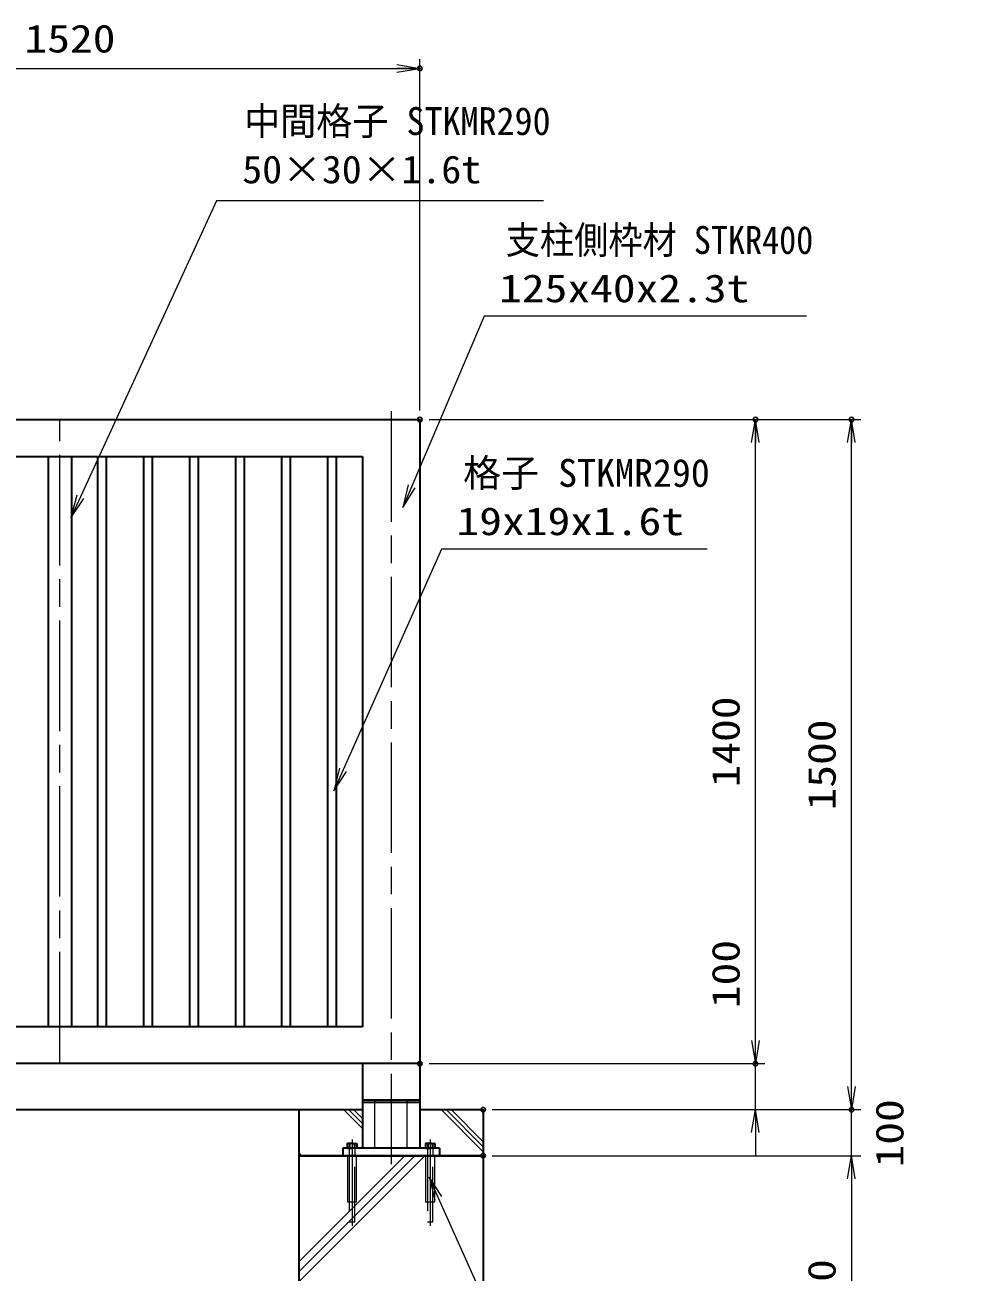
# Model space of a CAD drawing. Units: millimetres at full size. Extents: x -5940 to 5940, y -4200 to 4200.
# Drawn here: x -1820 to 209, y -2170 to 541 of the extents above; entities that cross this region are included whole.
import ezdxf
from ezdxf.enums import TextEntityAlignment as Align

# ---------------------------------------------------------------- set-up
doc = ezdxf.new("R2010")
doc.units = ezdxf.units.MM
doc.header["$LTSCALE"] = 20
doc.header["$PDMODE"] = 32
doc.header["$PDSIZE"] = 10
doc.linetypes.add('DASHED', pattern=[7.5, 6, -1.5])
doc.linetypes.add('USER1', pattern=[18, 12, -1.5, 3, -1.5])
for name, color, linetype, lineweight in [('0-1_軸線', 200, 'USER1', 15), ('0-2_隠れ線', 140, 'DASHED', 18), ('0-3_外形線', 7, 'Continuous', 35), ('0-4_寸法線', 4, 'Continuous', 18), ('0-5_0', 7, 'Continuous', 18), ('0-8_細線', 2, 'Continuous', 35), ('1-0_ハッチング', 253, 'Continuous', 13)]:
    doc.layers.add(name, color=color, linetype=linetype, lineweight=lineweight)
doc.layers.add('0-6_Defpoints', color=7, linetype='Continuous')
doc.styles.add('ＭＳ ゴシック', font='')
doc.styles.get('ＭＳ ゴシック').set_extended_font_data('MS Gothic')

# ---------------------------------------------------------------- blocks, each defined once
blk = doc.blocks.new('_Open')
at = {"layer": '0-5_0'}
blk.add_line((-20, 3.333), (0, 0), dxfattribs=at)
blk.add_lwpolyline([(-20, -3.333), (0, 0), (-20, 0)], dxfattribs=at)
blk = doc.blocks.new('S31')
at = {"layer": '0-4_寸法線'}
for points in [[(-14326924.7, 54474656.8), (-14340954.5, 54474656.8), (-14344098, 54467258.1), (-14344489, 54466337.7)], [(-14344251.4, 54467323.2), (-14344489, 54466337.7), (-14343944.6, 54467192.9)]]:
    blk.add_lwpolyline(points, dxfattribs=at)
at = {"layer": '0-4_寸法線', "color": 254, "style": 'ＭＳ ゴシック'}
for s, width, p in [('支柱側枠材 STKR400', 0.9, (-14340009.5, 54476996.1)), ('125x40x2.3t', 1.2, (-14340297.5, 54474896.1))]:
    blk.add_text(s, height=1212, dxfattribs=dict(at, width=width)).set_placement(p, align=Align.BOTTOM_LEFT)
blk = doc.blocks.new('S32')
at = {"layer": '0-4_寸法線'}
for points in [[(-14331253.4, 54464532.4), (-14342806.4, 54464532.4), (-14347081.3, 54454933.7), (-14347488.2, 54454020.2)], [(-14347233.6, 54455001.5), (-14347488.2, 54454020.2), (-14346929.1, 54454865.9)]]:
    blk.add_lwpolyline(points, dxfattribs=at)
at = {"layer": '0-4_寸法線', "color": 254, "style": 'ＭＳ ゴシック'}
blk.add_text('格子 STKMR290', height=1212, dxfattribs=at).set_placement((-14341861.4, 54466871.8), align=Align.BOTTOM_LEFT)
at = {"layer": '0-4_寸法線', "color": 254, "style": 'ＭＳ ゴシック', "width": 1.2}
blk.add_text('19x19x1.6t', height=1212, dxfattribs=at).set_placement((-14342149.4, 54464771.8), align=Align.BOTTOM_LEFT)
blk = doc.blocks.new('PROFSP005ACXU6')
at = {"layer": '0-3_外形線'}
for p, q in [((12, 166), (12, 0)), ((199.9, 103.9), (12, 103.9)), ((12, -166), (12, 0)), ((216, 0), (216, 180)), ((199.9, -103.9), (12, -103.9))]:
    blk.add_line(p, q, dxfattribs=at)
for points in [[(108, 207.8), (12, 207.8), (12, 166), (0, 166), (0, 0)], [(108, -207.8), (12, -207.8), (12, -166), (0, -166), (0, 0)], [(216, 180), (199.9, 207.8), (108, 207.8)], [(216, 0), (216, -180), (199.9, -207.8), (108, -207.8)]]:
    blk.add_lwpolyline(points, dxfattribs=at)
for centre, radius, start, end in [((124, 155.9), 92, 325.61587, 34.38413), ((-127.9, 0), 343.9, 342.41211, 17.58789), ((124, -155.9), 92, 325.61587, 34.38413)]:
    blk.add_arc(centre, radius, start, end, dxfattribs=at)
blk = doc.blocks.new('A$C7A822601')
at = {"layer": '0-5_0', "rotation": 90}
blk.add_blockref('PROFSP005ACXU6', (0, 0), dxfattribs=at)
blk = doc.blocks.new('S44')
at = {"layer": '0-4_寸法線'}
for points in [[(-14320890.9, 54417641.3), (-14334573.3, 54417641.3), (-14342935.2, 54436315.5), (-14343343.8, 54437228.2)], [(-14342783, 54436383.7), (-14343343.8, 54437228.2), (-14343087.3, 54436247.4)]]:
    blk.add_lwpolyline(points, dxfattribs=at)
at = {"layer": '0-4_寸法線', "color": 254, "style": 'ＭＳ ゴシック'}
for s, width, p in [('アンカ-ボルト', 0.75, (-14333313.3, 54420138.1)), ('M12×160\u3000ユニクロ', 0.9, (-14333505.3, 54418038.1))]:
    blk.add_text(s, height=1212, dxfattribs=dict(at, width=width)).set_placement(p, align=Align.BOTTOM_LEFT)
blk = doc.blocks.new('S47')
at = {"layer": '0-4_寸法線'}
for points in [[(-14338363.3, 54479668.3), (-14352583.3, 54479668.3), (-14358508.6, 54466801.9), (-14358926.9, 54465893.6)], [(-14358660, 54466871.6), (-14358926.9, 54465893.6), (-14358357.2, 54466732.2)]]:
    blk.add_lwpolyline(points, dxfattribs=at)
at = {"layer": '0-4_寸法線', "color": 254, "style": 'ＭＳ ゴシック'}
for s, width, p in [('中間格子 STKMR290', 0.95, (-14351390.5, 54482165.2)), ('50×30×1.6t', 1.05, (-14351467.3, 54480065.2))]:
    blk.add_text(s, height=1212, dxfattribs=dict(at, width=width)).set_placement(p, align=Align.BOTTOM_LEFT)

msp = doc.modelspace()

# ---------------------------------------------------------------- linework, layer by layer
at = {"layer": '0-1_軸線'}
for p, q in [((-1743.52, -1714.03), (-1743.52, -320.03)), ((-1023.52, -298.98), (-1023.52, -1935.54)), ((-1108.52, -1881.69), (-1108.52, -2069.57)), ((-938.52, -1881.69), (-938.52, -2069.57))]:
    msp.add_line(p, q, dxfattribs=at)
at = {"layer": '0-2_隠れ線'}
for p, q in [((-1058.52, -1901.03), (-1058.52, -1801.03)), ((-988.52, -1901.03), (-988.52, -1801.03)), ((-1114.52, -1901.03), (-1114.52, -1917.03)), ((-1114.52, -1917.03), (-1114.52, -2061.03)), ((-1102.52, -1901.03), (-1102.52, -1917.03)), ((-1102.52, -2061.03), (-1102.52, -1917.03)), ((-948.52, -1917.03), (-948.52, -2017.03)), ((-944.52, -1901.03), (-944.52, -1917.03)), ((-932.52, -1901.03), (-932.52, -1917.03)), ((-932.52, -2061.03), (-932.52, -1917.03)), ((-928.52, -2017.03), (-928.52, -1917.03)), ((-948.52, -2017.03), (-928.52, -2017.03)), ((-1114.52, -2061.03), (-1102.52, -2061.03))]:
    msp.add_line(p, q, dxfattribs=at)
for points in [[(-1118.52, -1917.03), (-1118.52, -2017.03), (-1098.52, -2017.03), (-1098.52, -1917.03)], [(-944.52, -1917.03), (-944.52, -2061.03), (-932.52, -2061.03)]]:
    msp.add_lwpolyline(points, dxfattribs=at)
at = {"layer": '0-3_外形線'}
for p, q in [((-2481.02, -317.03), (-961.02, -317.03)), ((-961.02, -317.03), (-961.02, -1717.03)), ((-2401.02, -397.03), (-1086.02, -397.03)), ((-1768.52, -1637.03), (-1768.52, -397.03)), ((-1718.52, -397.03), (-1718.52, -1637.03)), ((-1661.77, -397.03), (-1661.77, -1637.03)), ((-1642.77, -397.03), (-1642.77, -1637.03)), ((-1561.77, -397.03), (-1561.77, -1637.03)), ((-1542.77, -397.03), (-1542.77, -1637.03)), ((-1461.77, -397.03), (-1461.77, -1637.03)), ((-1442.77, -397.03), (-1442.77, -1637.03)), ((-1361.77, -397.03), (-1361.77, -1637.03)), ((-1342.77, -397.03), (-1342.77, -1637.03)), ((-1261.77, -397.03), (-1261.77, -1637.03)), ((-1242.77, -397.03), (-1242.77, -1637.03)), ((-1161.77, -397.03), (-1161.77, -1637.03)), ((-1142.77, -397.03), (-1142.77, -1637.03)), ((-1086.02, -397.03), (-1086.02, -1637.03)), ((-1086.02, -1637.03), (-2401.02, -1637.03)), ((-961.02, -1717.03), (-2481.02, -1717.03)), ((-1086.02, -1717.03), (-1086.02, -1901.03)), ((-961.02, -1717.03), (-961.02, -1901.03)), ((-961.02, -1796.03), (-1086.02, -1796.03)), ((-1086.02, -1801.03), (-961.02, -1801.03)), ((-1058.52, -1796.03), (-1058.52, -1801.03)), ((-988.52, -1796.03), (-988.52, -1801.03)), ((-2323.52, -1817.03), (-1223.52, -1817.03)), ((-918.52, -1901.03), (-1128.52, -1901.03)), ((-1128.52, -1901.03), (-1128.52, -1917.03)), ((-1128.52, -1917.03), (-918.52, -1917.03)), ((-918.52, -1901.03), (-918.52, -1917.03))]:
    msp.add_line(p, q, dxfattribs=at)
msp.add_lwpolyline([(-961.02, -1817.03), (-823.52, -1817.03), (-823.52, -1917.03), (-1223.52, -1917.03), (-1223.52, -1817.03), (-1086.02, -1817.03)], dxfattribs=at)
msp.add_lwpolyline([(-1223.52, -1917.03), (-823.52, -1917.03), (-823.52, -2517.03), (-1223.52, -2517.03)], close=True, dxfattribs=at)
at = {"layer": '0-4_寸法線'}
for p, q in [((-961.02, -297.03), (-961.02, 466.33)), ((-2481.02, 446.33), (-961.02, 446.33)), ((-941.02, -317.03), (-211.17, -317.03)), ((-941.02, -317.03), (-2.43, -317.03)), ((-231.17, -1717.03), (-231.17, -317.03)), ((-22.43, -1817.03), (-22.43, -317.03)), ((-231.17, -1667.03), (-231.17, -1617.03)), ((-941.02, -1717.03), (-211.17, -1717.03)), ((-941.02, -1717.03), (-211.17, -1717.03)), ((-231.17, -1817.03), (-231.17, -1717.03)), ((-22.43, -1767.03), (-22.43, -1717.03)), ((-803.52, -1817.03), (-211.17, -1817.03)), ((-803.52, -1817.03), (-2.43, -1817.03)), ((-803.52, -1817.03), (-2.43, -1817.03)), ((-22.43, -1917.03), (-22.43, -1817.03)), ((-231.17, -1867.03), (-231.17, -1917.03)), ((-803.52, -1917.03), (-2.43, -1917.03)), ((-803.52, -1917.03), (-2.43, -1917.03)), ((-22.43, -1917.03), (-22.43, -2517.03)), ((-22.43, -1967.03), (-22.43, -2017.03))]:
    msp.add_line(p, q, dxfattribs=at)
at = {"layer": '0-6_Defpoints'}
for p in [(-961.02, 446.33), (-961.02, -317.03), (-961.02, -317.03), (-231.17, -317.03), (-22.43, -317.03), (-961.02, -1717.03), (-231.17, -1717.03), (-823.52, -1817.03), (-22.43, -1817.03), (-823.52, -1917.03)]:
    msp.add_point(p, dxfattribs=at)
at = {"layer": '1-0_ハッチング'}
for p, q in [((-1086.02, -1858.1), (-1127.09, -1817.03)), ((-1086.02, -1847.22), (-1116.22, -1817.03)), ((-1086.02, -1836.35), (-1105.34, -1817.03)), ((-823.52, -1908.46), (-914.96, -1817.03)), ((-823.52, -1897.59), (-904.08, -1817.03)), ((-823.52, -1886.71), (-893.21, -1817.03)), ((-1217.47, -1917.03), (-1223.52, -1910.98)), ((-1223.52, -2147.01), (-993.55, -1917.03)), ((-1223.52, -2168.76), (-971.8, -1917.03)), ((-1223.52, -2190.51), (-950.05, -1917.03))]:
    msp.add_line(p, q, dxfattribs=at)

# ---------------------------------------------------------------- block references
at = {"layer": '0-4_寸法線'}
for name, p, xscale, yscale in [('_Open', (-961.02, 446.33), 2.5, 2.5), ('S47', (716226.25, -2723824.98), 0.05, 0.05), ('S31', (716226.25, -2723824.98), 0.05, 0.05), ('S32', (716226.25, -2723824.98), 0.05, 0.05), ('S44', (716226.25, -2723824.98), 0.05, 0.05)]:
    msp.add_blockref(name, p, dxfattribs=dict(at, xscale=xscale, yscale=yscale))
at = {"layer": '0-4_寸法線', "xscale": 2.5, "yscale": 2.5}
for p, rotation in [((-231.17, -317.03), 90), ((-22.43, -317.03), 90), ((-231.17, -1717.03), 270), ((-231.17, -1717.03), 270), ((-22.43, -1817.03), 270), ((-22.43, -1817.03), 270), ((-231.17, -1817.03), 90), ((-22.43, -1917.03), 90), ((-22.43, -1917.03), 90)]:
    msp.add_blockref('_Open', p, dxfattribs=dict(at, rotation=rotation))
at = {"layer": '0-8_細線', "xscale": 0.05, "yscale": 0.05}
for p in [(-1108.52, -1901.03), (-938.52, -1901.03)]:
    msp.add_blockref('A$C7A822601', p, dxfattribs=at)

# ---------------------------------------------------------------- texts
at = {"layer": '0-4_寸法線', "color": 254, "style": 'ＭＳ ゴシック', "width": 1.2}
msp.add_text('1520', height=60.56, dxfattribs=at).set_placement((-1820.62, 462.68), align=Align.BOTTOM_LEFT)
for s, p in [('1400', (-247.51, -1116.63)), ('1500', (-38.78, -1166.63)), ('100', (-247.51, -1596.43)), ('100', (108.75, -1942.63)), ('600', (-38.78, -2290.23))]:
    msp.add_text(s, height=60.56, rotation=90, dxfattribs=at).set_placement(p, align=Align.BOTTOM_LEFT)

doc.saveas('drawing.dxf')
